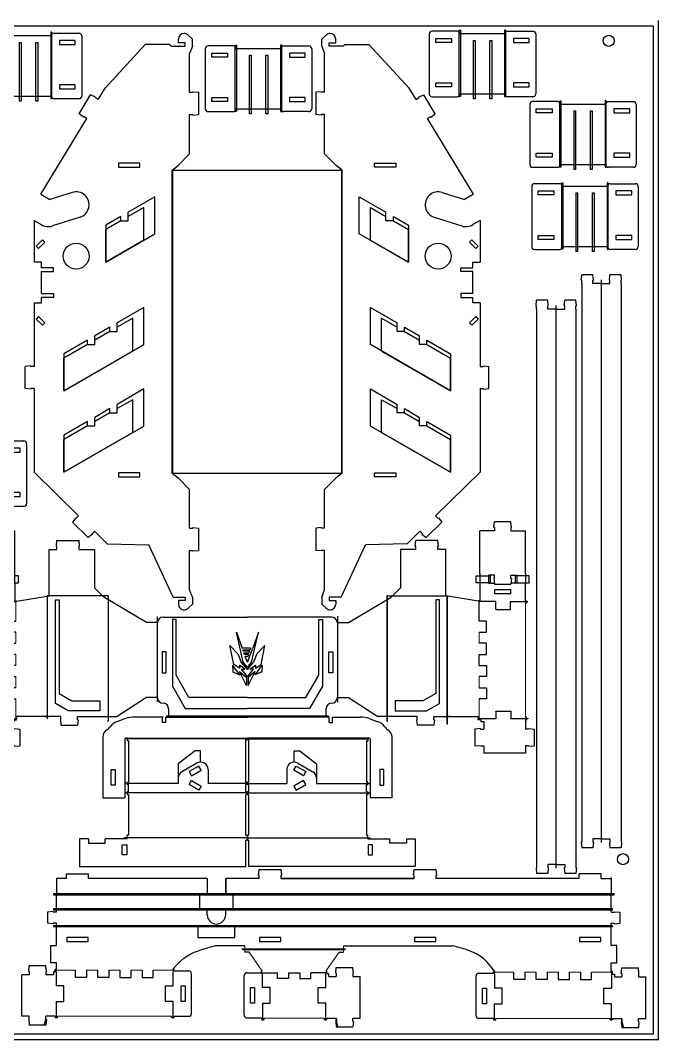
# Model space of a CAD drawing. Header units: inches. Extents: x 1422.9 to 1482.5, y 123.1 to 197.2.
# Drawn here: x 1458.36 to 1465.16, y 164.01 to 174.85 of the extents above; entities that cross this region are included whole.
import ezdxf

# ---------------------------------------------------------------- set-up
doc = ezdxf.new("R2010")
doc.units = ezdxf.units.IN
doc.header["$LTSCALE"] = 0.2
doc.header["$MEASUREMENT"] = 0
doc.layers.get('0').update_dxf_attribs({"color": 255})
for name, color, linetype in [('EXTENTS', 5, 'Continuous'), ('FLEXURES', 1, 'Continuous'), ('OUTLINES', 250, 'Continuous')]:
    doc.layers.add(name, color=color, linetype=linetype)

# ---------------------------------------------------------------- blocks, each defined once
blk = doc.blocks.new('*U167')
at = {"layer": 'OUTLINES'}
blk.add_lwpolyline([(0.16, 1.85), (-0.92, 1.85), (-0.92, -3.91), (0.16, -3.91)], close=True, dxfattribs=at)
blk = doc.blocks.new('Tabs')
at = {"layer": 'OUTLINES'}
for p, q in [((-2.4, 3), (-1.5, 3)), ((-1.5, 3), (-1.5, 3.15)), ((-1.5, 3.15), (0, 3)), ((0, 3), (0, -3)), ((-2.4, -3), (-1.5, -3)), ((-1.5, -3), (-1.5, -3.15)), ((-1.5, -3.15), (0, -3))]:
    blk.add_line(p, q, dxfattribs=at)
blk = doc.blocks.new('*U40')
at = {"layer": 'EXTENTS', "color": 3}
for p, q in [((5, 45.89), (8.69, 52.28)), ((18.69, 52.28), (6.19, 30.63)), ((8.69, 52.28), (18.69, 52.28)), ((27, 45.89), (30.69, 52.28)), ((40.69, 52.28), (28.19, 30.63)), ((30.69, 52.28), (40.69, 52.28)), ((6.16, 45.89), (5, 45.89)), ((6.16, 45.89), (6.16, 43.89)), ((28.16, 45.89), (27, 45.89)), ((28.16, 45.89), (28.16, 43.89)), ((1.5, 39.83), (3.85, 43.89)), ((6.16, 43.89), (3.85, 43.89)), ((23.5, 39.83), (25.85, 43.89)), ((28.16, 43.89), (25.85, 43.89)), ((-28.39, 36.83), (-26.05, 40.89)), ((-26.05, 40.89), (-16.05, 40.89)), ((-16.05, 40.89), (-23.7, 27.63)), ((2.66, 39.83), (1.5, 39.83)), ((2.66, 39.83), (2.66, 37.83)), ((24.66, 39.83), (23.5, 39.83)), ((24.66, 39.83), (24.66, 37.83)), ((-27.24, 36.83), (-28.39, 36.83)), ((-27.24, 36.83), (-27.24, 34.83)), ((-3.81, 30.63), (0.35, 37.83)), ((2.66, 37.83), (0.35, 37.83)), ((18.19, 30.63), (22.35, 37.83)), ((24.66, 37.83), (22.35, 37.83)), ((-33.7, 27.63), (-29.55, 34.83)), ((-27.24, 34.83), (-29.55, 34.83)), ((6.19, 30.63), (-3.81, 30.63)), ((28.19, 30.63), (18.19, 30.63)), ((-23.7, 27.63), (-33.7, 27.63)), ((-23.7, -27.63), (-33.7, -27.63)), ((-33.7, -27.63), (-29.55, -34.83)), ((-16.05, -40.89), (-23.7, -27.63)), ((6.19, -30.63), (-3.81, -30.63)), ((-3.81, -30.63), (0.35, -37.83)), ((18.69, -52.28), (6.19, -30.63)), ((28.19, -30.63), (18.19, -30.63)), ((18.19, -30.63), (22.35, -37.83)), ((40.69, -52.28), (28.19, -30.63)), ((-27.24, -34.83), (-29.55, -34.83)), ((-27.24, -36.83), (-27.24, -34.83)), ((-28.39, -36.83), (-26.05, -40.89)), ((-27.24, -36.83), (-28.39, -36.83)), ((2.66, -37.83), (0.35, -37.83)), ((2.66, -39.83), (2.66, -37.83)), ((24.66, -37.83), (22.35, -37.83)), ((24.66, -39.83), (24.66, -37.83)), ((-26.05, -40.89), (-16.05, -40.89)), ((1.5, -39.83), (3.85, -43.89)), ((2.66, -39.83), (1.5, -39.83)), ((24.66, -39.83), (23.5, -39.83)), ((23.5, -39.83), (25.85, -43.89)), ((6.16, -43.89), (3.85, -43.89)), ((6.16, -45.89), (6.16, -43.89)), ((28.16, -43.89), (25.85, -43.89)), ((28.16, -45.89), (28.16, -43.89)), ((5, -45.89), (8.69, -52.28)), ((6.16, -45.89), (5, -45.89)), ((28.16, -45.89), (27, -45.89)), ((27, -45.89), (30.69, -52.28)), ((8.69, -52.28), (18.69, -52.28)), ((30.69, -52.28), (40.69, -52.28))]:
    blk.add_line(p, q, dxfattribs=at)
at = {"layer": 'FLEXURES'}
for points in [[(-40.95, 23), (-40.95, 22.85), (40.95, 22.85), (40.95, 23)], [(-40.95, -23), (-40.95, -22.85), (40.95, -22.85), (40.95, -23)]]:
    blk.add_lwpolyline(points, close=True, dxfattribs=at)
at = {"layer": 'OUTLINES'}
for p, q in [((-34.48, 58.5), (-54.91, 46.08)), ((-34.48, 58.5), (-32.97, 56.02)), ((-27.35, 60.28), (-16.06, 60.28)), ((-27.35, 60.28), (-26.2, 58.35)), ((-5.06, 60.28), (12.09, 60.28)), ((18.09, 60.28), (22.58, 60.28)), ((22.58, 60.28), (40.69, 60.28)), ((40.69, 60.28), (52.43, 48.26)), ((-34.89, 49.99), (-32.97, 56.02)), ((-28.22, 47.87), (-25.85, 55.33)), ((6.16, 45.89), (9.85, 52.28)), ((7.93, 33.63), (18.69, 52.28)), ((18.69, 52.28), (9.85, 52.28)), ((28.16, 45.89), (31.85, 52.28)), ((29.93, 33.63), (40.69, 52.28)), ((40.69, 52.28), (31.85, 52.28)), ((6.16, 45.89), (6.16, 43.89)), ((28.16, 45.89), (28.16, 43.89)), ((-60.04, 42.97), (-63.08, 41.11)), ((2.66, 39.83), (5, 43.89)), ((6.16, 43.89), (5, 43.89)), ((24.66, 39.83), (27, 43.89)), ((28.16, 43.89), (27, 43.89)), ((56.64, 43.98), (60.01, 40.52)), ((-74.9, 30.24), (-63.08, 41.11)), ((-27.24, 36.83), (-24.89, 40.89)), ((-16.05, 40.89), (-24.89, 40.89)), ((-21.97, 30.63), (-16.05, 40.89)), ((2.66, 39.83), (2.66, 37.83)), ((24.66, 39.83), (24.66, 37.83)), ((60.01, 40.52), (60.3, 29.32)), ((-27.24, 36.83), (-27.24, 34.83)), ((-0.92, 33.63), (1.5, 37.83)), ((2.66, 37.83), (1.5, 37.83)), ((21.08, 33.63), (23.5, 37.83)), ((24.66, 37.83), (23.5, 37.83)), ((-30.82, 30.63), (-28.39, 34.83)), ((-27.24, 34.83), (-28.39, 34.83)), ((7.93, 33.63), (-0.92, 33.63)), ((29.93, 33.63), (21.08, 33.63)), ((-21.97, 30.63), (-30.82, 30.63)), ((-74.9, 23.74), (-74.9, 30.24)), ((74.4, 22.74), (60.3, 29.32)), ((-74.4, 23.24), (-74.9, 23.74)), ((-74.4, 23.24), (-74.4, 21.24)), ((-74.4, 23.24), (-74.4, 21.24)), ((-74.4, 23.24), (-74.4, 23.24)), ((-40.95, 23), (-42.15, 21.39)), ((-40.95, -23), (-40.95, 23)), ((40.95, -23), (40.95, 23)), ((40.95, 23), (42.15, 21.39)), ((74.4, 22.74), (74.4, 19.44)), ((74.4, 22.74), (74.4, 19.44)), ((-75.3, 21.24), (-76.35, 21.24)), ((-75.3, 21.24), (-76.35, 21.24)), ((-75.3, 19.44), (-75.3, 21.24)), ((-75.3, 19.44), (-75.3, 21.24)), ((-74.4, 19.44), (-75.3, 19.44)), ((-74.4, 19.44), (-75.3, 19.44)), ((-74.4, 21.24), (-74.4, 19.44)), ((-74.4, 21.24), (-74.4, 19.44)), ((-42.15, 21.39), (-45.3, 18.24)), ((42.15, 21.39), (45.3, 18.24)), ((74.4, 19.44), (75.3, 19.44)), ((74.4, 19.44), (75.3, 19.44)), ((75.3, 19.44), (75.3, 21.24)), ((75.3, 21.24), (76.35, 21.24)), ((75.3, 19.44), (75.3, 21.24)), ((75.3, 21.24), (76.35, 21.24)), ((-76.35, 17.49), (-77.41, 18.68)), ((-74.4, 17.49), (-76.35, 17.49)), ((-74.4, 17.49), (-72.45, 18.24)), ((-61.95, 18.24), (-72.45, 18.24)), ((-45.3, 18.24), (-55.95, 18.24)), ((55.8, 18.24), (45.3, 18.24)), ((72.45, 18.24), (61.8, 18.24)), ((74.4, 17.49), (72.45, 18.24)), ((74.4, 17.49), (76.35, 17.49)), ((76.35, 17.49), (77.41, 18.68)), ((-76.35, -17.49), (-77.41, -18.68)), ((-74.4, -17.49), (-76.35, -17.49)), ((-74.4, -17.49), (-72.45, -18.24)), ((-61.95, -18.24), (-72.45, -18.24)), ((-45.3, -18.24), (-55.95, -18.24)), ((-42.15, -21.39), (-45.3, -18.24)), ((42.15, -21.39), (45.3, -18.24)), ((55.8, -18.24), (45.3, -18.24)), ((72.45, -18.24), (61.8, -18.24)), ((74.4, -17.49), (72.45, -18.24)), ((74.4, -17.49), (76.35, -17.49)), ((76.35, -17.49), (77.41, -18.68)), ((-75.3, -21.24), (-76.35, -21.24)), ((-75.3, -21.24), (-76.35, -21.24)), ((-75.3, -19.44), (-75.3, -21.24)), ((-74.4, -19.44), (-75.3, -19.44)), ((-75.3, -19.44), (-75.3, -21.24)), ((-74.4, -19.44), (-75.3, -19.44)), ((-74.4, -21.24), (-74.4, -19.44)), ((-74.4, -23.24), (-74.4, -19.44)), ((-40.95, -23), (-42.15, -21.39)), ((40.95, -23), (42.15, -21.39)), ((74.4, -22.74), (74.4, -19.44)), ((74.4, -19.44), (75.3, -19.44)), ((74.4, -22.74), (74.4, -19.44)), ((74.4, -19.44), (75.3, -19.44)), ((75.3, -19.44), (75.3, -21.24)), ((75.3, -19.44), (75.3, -21.24)), ((75.3, -21.24), (76.35, -21.24)), ((75.3, -21.24), (76.35, -21.24)), ((-74.4, -23.24), (-74.9, -23.74)), ((-74.9, -23.74), (-74.9, -30.24)), ((74.4, -22.74), (60.3, -29.32)), ((-74.9, -30.24), (-63.08, -41.11)), ((60.01, -40.52), (60.3, -29.32)), ((-21.97, -30.63), (-30.82, -30.63)), ((-30.82, -30.63), (-28.39, -34.83)), ((-21.97, -30.63), (-16.05, -40.89)), ((-27.24, -34.83), (-28.39, -34.83)), ((-27.24, -36.83), (-27.24, -34.83)), ((7.93, -33.63), (-0.92, -33.63)), ((-0.92, -33.63), (1.5, -37.83)), ((7.93, -33.63), (18.69, -52.28)), ((29.93, -33.63), (21.08, -33.63)), ((21.08, -33.63), (23.5, -37.83)), ((29.93, -33.63), (40.69, -52.28)), ((-27.24, -36.83), (-24.89, -40.89)), ((2.66, -37.83), (1.5, -37.83)), ((2.66, -39.83), (2.66, -37.83)), ((24.66, -37.83), (23.5, -37.83)), ((24.66, -39.83), (24.66, -37.83)), ((-60.04, -42.97), (-63.08, -41.11)), ((-16.05, -40.89), (-24.89, -40.89)), ((2.66, -39.83), (5, -43.89)), ((24.66, -39.83), (27, -43.89)), ((56.64, -43.98), (60.01, -40.52)), ((6.16, -43.89), (5, -43.89)), ((6.16, -45.89), (6.16, -43.89)), ((28.16, -43.89), (27, -43.89)), ((28.16, -45.89), (28.16, -43.89)), ((-34.48, -58.5), (-54.91, -46.08)), ((6.16, -45.89), (9.85, -52.28)), ((28.16, -45.89), (31.85, -52.28)), ((-28.22, -47.87), (-25.85, -55.33)), ((40.69, -60.28), (52.43, -48.26)), ((-34.89, -49.99), (-32.97, -56.02)), ((18.69, -52.28), (9.85, -52.28)), ((40.69, -52.28), (31.85, -52.28)), ((-34.48, -58.5), (-32.97, -56.02)), ((-27.35, -60.28), (-26.2, -58.35)), ((-27.35, -60.28), (-16.06, -60.28)), ((-5.06, -60.28), (12.09, -60.28)), ((18.09, -60.28), (22.58, -60.28)), ((22.58, -60.28), (40.69, -60.28))]:
    blk.add_line(p, q, dxfattribs=at)
for points in [[(-19.76, 59.11), (-20.4, 59.75), (-22.1, 58.05), (-21.46, 57.41)], [(-1.35, 59.11), (-0.71, 59.75), (0.99, 58.05), (0.35, 57.41)], [(-19.76, -59.11), (-20.4, -59.75), (-22.1, -58.05), (-21.46, -57.41)], [(-1.35, -59.11), (-0.71, -59.75), (0.99, -58.05), (0.35, -57.41)]]:
    blk.add_lwpolyline(points, close=True, dxfattribs=at)
for points in [[(-14.56, 58.28), (-16.06, 58.28), (-16.06, 60.28)], [(-13.56, 58.28), (-13.56, 55.03), (-14.56, 55.03), (-14.56, 58.28)], [(-7.56, 58.28), (-13.56, 58.28)], [(-7.56, 58.28), (-7.56, 55.03), (-6.56, 55.03), (-6.56, 58.28)], [(-5.06, 60.28), (-5.06, 58.28), (-6.56, 58.28)], [(-13.56, -58.28), (-13.56, -55.03), (-14.56, -55.03), (-14.56, -58.28)], [(-7.56, -58.28), (-7.56, -55.03), (-6.56, -55.03), (-6.56, -58.28)], [(-14.56, -58.28), (-16.06, -58.28), (-16.06, -60.28)], [(-7.56, -58.28), (-13.56, -58.28)], [(-5.06, -60.28), (-5.06, -58.28), (-6.56, -58.28)]]:
    blk.add_lwpolyline(points, dxfattribs=at)
for centre in [(-17.7, 48.93), (-17.7, -48.93)]:
    blk.add_circle(centre, 3.5, dxfattribs=at)
for centre, radius, start, end in [((-29.16, 56.47), 3.5, 340.9837, 32.3831), ((-31.56, 48.93), 3.5, 162.3585, 342.3736), ((-76.35, 19.74), 1.5, 90, 180), ((-76.35, 19.74), 1.5, 180, 225), ((76.35, 19.74), 1.5, 0, 90), ((76.35, 19.74), 1.5, 315, 0), ((-76.35, -19.74), 1.5, 135, 180), ((76.35, -19.74), 1.5, 0, 45), ((-76.35, -19.74), 1.5, 180, 270), ((76.35, -19.74), 1.5, 270, 0), ((-31.56, -48.93), 3.5, 17.6264, 197.6415), ((-29.16, -56.47), 3.5, 327.6169, 19.0163)]:
    blk.add_arc(centre, radius, start, end, dxfattribs=at)
at = {"layer": 'OUTLINES', "xscale": -1}
for name, p, rotation in [('Tabs', (15.09, 62.68), 270), ('Tabs', (56.25, 47.8), 224.4397946418061), ('Tabs', (-58.72, 46.58), 301.2154187285068), ('*U167', (-41.92, 33.56), 180), ('*U167', (41.78, 33.56), 180), ('Tabs', (-58.95, 15.84), 90), ('Tabs', (58.8, 15.84), 90)]:
    blk.add_blockref(name, p, dxfattribs=dict(at, rotation=rotation))
at = {"layer": 'OUTLINES'}
for p, rotation in [((-58.95, -15.84), 89.99999999999999), ((58.8, -15.84), 89.99999999999999), ((-58.72, -46.58), 238.7845812714932), ((56.25, -47.8), 315.5602053581939), ((15.09, -62.68), 270)]:
    blk.add_blockref('Tabs', p, dxfattribs=dict(at, rotation=rotation))
for p in [(-41.92, -33.56), (41.78, -33.56)]:
    blk.add_blockref('*U167', p, dxfattribs=at)
blk = doc.blocks.new('*U195')
at = {"layer": 'OUTLINES'}
blk.add_lwpolyline([(-0.95, 1.08), (0.13, 1.08), (0.13, -3.18), (-0.95, -3.18)], close=True, dxfattribs=at)
blk = doc.blocks.new('Modular leg')
at = {"layer": 'EXTENTS', "color": 3}
for p, q in [((12.57, 16.12), (12.57, 0.29)), ((12.57, 16.12), (13.07, 16.12)), ((13.07, 16.12), (13.07, 0.29)), ((17.07, 16.12), (17.57, 16.12)), ((17.07, 0.29), (17.07, 16.12)), ((17.57, 16.12), (17.57, 0.29)), ((13.07, 0.29), (12.57, 0.29)), ((17.57, 0.29), (17.07, 0.29))]:
    blk.add_line(p, q, dxfattribs=at)
at = {"layer": 'FLEXURES'}
for points in [[(9.1, 18.86), (9.1, 0.94), (8.8, 0.94), (8.8, 18.86)], [(21.05, 18.86), (21.05, 0.94), (21.35, 0.94), (21.35, 18.86)]]:
    blk.add_lwpolyline(points, close=True, dxfattribs=at)
at = {"layer": 'OUTLINES'}
for p, q in [((0.69, 17.86), (0.69, 1.63)), ((8.2, 18.61), (1.44, 18.61)), ((21.2, 17.86), (8.95, 17.86)), ((21.95, 18.61), (28.71, 18.61)), ((29.46, 17.86), (29.46, 1.63)), ((1.44, 0.88), (8.2, 0.88)), ((8.95, 1.63), (21.2, 1.63)), ((28.71, 0.88), (21.95, 0.88))]:
    blk.add_line(p, q, dxfattribs=at)
for centre, start, end in [((1.44, 17.86), 90, 180), ((8.2, 17.86), 0, 90), ((21.95, 17.86), 90, 180), ((28.71, 17.86), 0, 90), ((1.44, 1.63), 180, 270), ((8.2, 1.63), 270, 0), ((21.95, 1.63), 180, 270), ((28.71, 1.63), 270, 0)]:
    blk.add_arc(centre, 0.75, start, end, dxfattribs=at)
at = {"layer": 'OUTLINES', "rotation": 270}
for p in [(5.62, 15.71), (5.62, 3.71)]:
    blk.add_blockref('*U195', p, dxfattribs=at)
at = {"layer": 'OUTLINES', "xscale": -1, "rotation": 90}
for p in [(24.53, 15.71), (24.53, 3.71)]:
    blk.add_blockref('*U195', p, dxfattribs=at)
blk = doc.blocks.new('Endcap Thin Flexures')
at = {"layer": 'EXTENTS', "color": 3}
for p, q in [((5.568, 6.009), (5.568, 7.111)), ((5.568, 7.111), (5.607, 7.111)), ((5.607, 7.111), (5.607, 6.117)), ((9.655, 7.111), (9.616, 7.111)), ((9.616, 7.111), (9.616, 6.117)), ((9.655, 6.009), (9.655, 7.111)), ((6.852, 6.901), (6.813, 6.901)), ((6.813, 6.901), (6.813, 6.192)), ((6.852, 6.31), (6.852, 6.901)), ((8.371, 6.31), (8.371, 6.901)), ((8.371, 6.901), (8.41, 6.901)), ((8.41, 6.901), (8.41, 6.192)), ((7.567, 6.448), (7.494, 6.766)), ((7.494, 6.766), (7.555, 6.598)), ((7.656, 6.448), (7.729, 6.766)), ((7.729, 6.766), (7.668, 6.598)), ((7.466, 6.423), (7.425, 6.627)), ((7.425, 6.627), (7.51, 6.538)), ((7.798, 6.627), (7.713, 6.538)), ((7.757, 6.423), (7.798, 6.627)), ((7.51, 6.538), (7.546, 6.448)), ((7.646, 6.598), (7.555, 6.598)), ((7.567, 6.566), (7.563, 6.577)), ((7.638, 6.577), (7.563, 6.577)), ((7.634, 6.566), (7.567, 6.566)), ((7.581, 6.53), (7.575, 6.545)), ((7.627, 6.545), (7.575, 6.545)), ((7.623, 6.53), (7.581, 6.53)), ((7.612, 6.447), (7.589, 6.509)), ((7.616, 6.509), (7.589, 6.509)), ((7.612, 6.447), (7.668, 6.598)), ((7.623, 6.53), (7.616, 6.509)), ((7.616, 6.509), (7.616, 6.509)), ((7.623, 6.53), (7.623, 6.53)), ((7.627, 6.545), (7.628, 6.545)), ((7.635, 6.566), (7.628, 6.545)), ((7.634, 6.566), (7.635, 6.566)), ((7.638, 6.577), (7.639, 6.577)), ((7.646, 6.598), (7.639, 6.577)), ((7.713, 6.538), (7.677, 6.448)), ((7.53, 6.315), (7.454, 6.415)), ((7.454, 6.415), (7.458, 6.345)), ((7.526, 6.384), (7.466, 6.423)), ((7.584, 6.375), (7.526, 6.415)), ((7.526, 6.415), (7.526, 6.384)), ((7.612, 6.37), (7.546, 6.448)), ((7.612, 6.393), (7.567, 6.448)), ((7.612, 6.37), (7.677, 6.448)), ((7.612, 6.393), (7.656, 6.448)), ((7.639, 6.375), (7.697, 6.415)), ((7.693, 6.315), (7.769, 6.415)), ((7.697, 6.384), (7.757, 6.423)), ((7.697, 6.415), (7.697, 6.384)), ((7.769, 6.415), (7.765, 6.345)), ((6.989, 6.074), (6.852, 6.31)), ((7.458, 6.345), (7.53, 6.315)), ((7.603, 6.201), (7.529, 6.348)), ((7.529, 6.348), (7.603, 6.284)), ((7.612, 6.291), (7.547, 6.375)), ((7.547, 6.375), (7.584, 6.375)), ((7.612, 6.291), (7.676, 6.375)), ((7.62, 6.201), (7.694, 6.348)), ((7.694, 6.348), (7.62, 6.284)), ((7.676, 6.375), (7.639, 6.375)), ((7.765, 6.345), (7.693, 6.315)), ((8.235, 6.074), (8.371, 6.31)), ((6.813, 6.192), (6.949, 5.956)), ((7.603, 6.284), (7.603, 6.201)), ((7.62, 6.284), (7.62, 6.201)), ((8.41, 6.192), (8.274, 5.956)), ((5.607, 6.117), (5.744, 6.038)), ((7.612, 6.074), (6.989, 6.074)), ((7.612, 6.074), (8.235, 6.074)), ((9.616, 6.117), (9.48, 6.038)), ((5.704, 5.93), (5.568, 6.009)), ((5.744, 6.038), (6.04, 6.038)), ((6.04, 6.038), (6.04, 5.93)), ((9.48, 6.038), (9.183, 6.038)), ((9.183, 6.038), (9.183, 5.93)), ((9.519, 5.93), (9.655, 6.009)), ((6.04, 5.93), (5.704, 5.93)), ((6.949, 5.956), (7.612, 5.956)), ((8.274, 5.956), (7.612, 5.956)), ((9.183, 5.93), (9.519, 5.93))]:
    blk.add_line(p, q, dxfattribs=at)
at = {"layer": 'FLEXURES'}
for p, q in [((4.614, 7.367), (4.762, 7.367)), ((4.614, 7.293), (4.614, 7.367)), ((4.762, 7.293), (4.614, 7.293)), ((4.762, 7.367), (4.762, 7.293)), ((5.175, 7.367), (5.028, 7.367)), ((5.028, 7.367), (5.028, 7.293)), ((5.028, 7.293), (5.175, 7.293)), ((5.175, 7.293), (5.175, 7.367)), ((10.048, 7.367), (10.196, 7.367)), ((10.048, 7.293), (10.048, 7.367)), ((10.196, 7.293), (10.048, 7.293)), ((10.196, 7.367), (10.196, 7.293)), ((10.609, 7.367), (10.461, 7.367)), ((10.461, 7.367), (10.461, 7.293)), ((10.461, 7.293), (10.609, 7.293)), ((10.609, 7.293), (10.609, 7.367)), ((4.629, 7.086), (4.629, 7.092)), ((4.629, 7.092), (4.808, 7.092)), ((4.966, 7.092), (5.146, 7.092)), ((5.146, 7.092), (5.146, 7.086)), ((6.128, 7.153), (5.48, 7.153)), ((5.48, 7.153), (5.48, 7.141)), ((5.485, 7.153), (5.48, 7.153)), ((5.485, 5.849), (5.485, 7.153)), ((6.121, 7.153), (6.128, 7.153)), ((6.128, 7.153), (6.128, 5.82)), ((9.102, 7.153), (9.095, 7.153)), ((9.095, 7.153), (9.095, 5.82)), ((9.095, 7.153), (9.743, 7.153)), ((9.102, 5.82), (9.102, 7.153)), ((9.738, 5.79), (9.738, 7.153)), ((9.743, 7.153), (9.743, 7.141)), ((10.078, 7.092), (10.078, 7.086)), ((10.254, 7.092), (10.078, 7.092)), ((10.078, 6.886), (10.078, 7.086)), ((10.412, 7.092), (10.592, 7.092)), ((10.592, 7.086), (10.592, 7.092)), ((6.647, 6.931), (6.651, 6.931)), ((6.651, 6.931), (6.651, 6.026)), ((8.577, 6.931), (8.572, 6.931)), ((8.572, 6.931), (8.572, 6.026)), ((10.078, 6.413), (10.078, 6.531)), ((6.651, 6.026), (6.647, 6.026)), ((8.572, 6.026), (8.577, 6.026)), ((6.751, 5.877), (6.751, 5.865)), ((6.751, 5.877), (8.472, 5.877)), ((6.751, 5.865), (7.612, 5.865)), ((8.472, 5.865), (7.612, 5.865)), ((8.472, 5.877), (8.472, 5.865)), ((4.632, 5.852), (4.632, 5.846)), ((4.811, 5.846), (4.632, 5.846)), ((4.969, 5.846), (5.146, 5.846)), ((5.146, 5.846), (5.146, 5.852)), ((5.48, 5.849), (5.485, 5.849)), ((6.128, 5.82), (6.121, 5.82)), ((9.095, 5.82), (9.102, 5.82)), ((9.743, 5.79), (9.738, 5.79)), ((10.078, 5.846), (10.078, 5.852)), ((10.257, 5.846), (10.078, 5.846)), ((10.595, 5.846), (10.415, 5.846)), ((10.595, 5.852), (10.595, 5.846)), ((6.331, 5.632), (6.331, 5.641)), ((6.331, 5.641), (7.612, 5.641)), ((8.893, 5.641), (7.612, 5.641)), ((8.893, 5.632), (8.893, 5.641)), ((7.612, 5.632), (6.331, 5.632)), ((7.612, 5.632), (8.893, 5.632)), ((6.312, 5.158), (6.312, 5.164)), ((6.875, 5.158), (6.312, 5.158)), ((7.609, 5.158), (7.193, 5.158)), ((7.609, 5.164), (7.609, 5.158)), ((7.614, 5.164), (7.614, 5.158)), ((7.614, 5.158), (8.031, 5.158)), ((8.348, 5.158), (8.911, 5.158)), ((8.911, 5.158), (8.911, 5.164)), ((7.609, 5.058), (6.312, 5.058)), ((6.312, 5.058), (6.312, 5.052)), ((7.609, 5.052), (7.609, 5.058)), ((7.614, 5.058), (8.911, 5.058)), ((7.614, 5.052), (7.614, 5.058)), ((8.911, 5.058), (8.911, 5.052)), ((6.305, 4.579), (6.305, 4.585)), ((7.609, 4.579), (6.305, 4.579)), ((7.609, 4.585), (7.609, 4.579)), ((7.614, 4.585), (7.614, 4.579)), ((7.614, 4.579), (8.918, 4.579)), ((8.918, 4.579), (8.918, 4.585))]:
    blk.add_line(p, q, dxfattribs=at)
at = {"layer": 'FLEXURES', "lineweight": 0}
for p, q in [((5.146, 6.886), (5.146, 7.086)), ((5.5, 7.153), (5.48, 7.153)), ((5.48, 7.153), (5.48, 5.849)), ((9.723, 7.153), (9.743, 7.153)), ((9.743, 7.153), (9.743, 5.79)), ((5.146, 6.649), (5.146, 6.768)), ((10.078, 6.649), (10.078, 6.768)), ((5.146, 6.413), (5.146, 6.531)), ((5.146, 6.177), (5.146, 6.295)), ((10.078, 6.177), (10.078, 6.295)), ((5.146, 5.852), (5.146, 6.059)), ((10.078, 5.852), (10.078, 6.059))]:
    blk.add_line(p, q, dxfattribs=at)
at = {"layer": 'OUTLINES'}
for p, q in [((4.8, 7.881), (4.806, 7.94)), ((4.806, 7.94), (4.983, 7.94)), ((4.989, 7.881), (4.983, 7.94)), ((10.234, 7.881), (10.24, 7.94)), ((10.417, 7.94), (10.24, 7.94)), ((10.423, 7.881), (10.417, 7.94)), ((4.806, 7.845), (4.654, 7.845)), ((4.654, 7.391), (4.654, 7.845)), ((4.806, 7.881), (4.8, 7.881)), ((4.806, 7.881), (4.806, 7.845)), ((4.983, 7.881), (4.983, 7.845)), ((4.983, 7.881), (4.989, 7.881)), ((4.983, 7.845), (5.136, 7.845)), ((5.136, 7.391), (5.136, 7.845)), ((10.087, 7.391), (10.087, 7.845)), ((10.24, 7.845), (10.087, 7.845)), ((10.24, 7.881), (10.234, 7.881)), ((10.24, 7.881), (10.24, 7.845)), ((10.417, 7.881), (10.417, 7.845)), ((10.417, 7.881), (10.423, 7.881)), ((10.417, 7.845), (10.57, 7.845)), ((10.57, 7.391), (10.57, 7.845)), ((5.578, 7.683), (5.584, 7.742)), ((5.584, 7.742), (5.82, 7.742)), ((5.826, 7.683), (5.82, 7.742)), ((9.397, 7.683), (9.403, 7.742)), ((9.639, 7.742), (9.403, 7.742)), ((9.645, 7.683), (9.639, 7.742)), ((5.5, 7.153), (5.5, 7.647)), ((5.5, 7.647), (5.584, 7.647)), ((5.584, 7.683), (5.578, 7.683)), ((5.584, 7.647), (5.584, 7.683)), ((5.82, 7.647), (5.82, 7.683)), ((5.82, 7.683), (5.826, 7.683)), ((5.82, 7.647), (5.983, 7.647)), ((5.983, 7.647), (5.983, 7.239)), ((9.403, 7.647), (9.24, 7.647)), ((9.24, 7.647), (9.24, 7.239)), ((9.403, 7.683), (9.397, 7.683)), ((9.403, 7.647), (9.403, 7.683)), ((9.639, 7.647), (9.639, 7.683)), ((9.639, 7.683), (9.645, 7.683)), ((9.723, 7.647), (9.639, 7.647)), ((9.723, 7.153), (9.723, 7.647)), ((4.654, 7.391), (4.654, 7.287)), ((4.806, 7.373), (4.742, 7.373)), ((4.742, 7.287), (4.742, 7.373)), ((4.806, 7.337), (4.806, 7.373)), ((4.983, 7.373), (5.047, 7.373)), ((4.983, 7.337), (4.983, 7.373)), ((5.047, 7.373), (5.047, 7.287)), ((5.136, 7.281), (5.136, 7.393)), ((10.087, 7.391), (10.087, 7.287)), ((10.24, 7.373), (10.176, 7.373)), ((10.176, 7.373), (10.176, 7.287)), ((10.24, 7.337), (10.24, 7.373)), ((10.417, 7.373), (10.481, 7.373)), ((10.417, 7.337), (10.417, 7.373)), ((10.481, 7.287), (10.481, 7.373)), ((10.57, 7.391), (10.57, 7.287)), ((4.654, 7.102), (4.654, 7.287)), ((4.742, 7.287), (4.805, 7.287)), ((4.806, 7.337), (4.8, 7.337)), ((4.8, 7.337), (4.806, 7.278)), ((4.983, 7.278), (4.806, 7.278)), ((4.983, 7.337), (4.989, 7.337)), ((4.989, 7.337), (4.983, 7.278)), ((5.047, 7.287), (4.984, 7.287)), ((5.136, 7.287), (5.136, 7.101)), ((5.5, 7.153), (5.5, 7.339)), ((9.723, 7.153), (9.723, 7.339)), ((10.087, 7.287), (10.087, 7.101)), ((10.176, 7.287), (10.239, 7.287)), ((10.24, 7.337), (10.234, 7.337)), ((10.234, 7.337), (10.24, 7.278)), ((10.24, 7.278), (10.417, 7.278)), ((10.417, 7.337), (10.423, 7.337)), ((10.423, 7.337), (10.417, 7.278)), ((10.481, 7.287), (10.418, 7.287)), ((10.57, 7.102), (10.57, 7.287)), ((5.983, 7.239), (6.082, 7.141)), ((9.24, 7.239), (9.142, 7.141)), ((4.654, 7.102), (4.64, 7.102)), ((4.64, 7.102), (4.64, 7.076)), ((4.64, 7.076), (4.654, 7.076)), ((4.808, 7.014), (4.808, 7.092)), ((4.966, 7.014), (4.966, 7.092)), ((5.136, 7.101), (5.154, 7.101)), ((5.154, 7.097), (5.5, 7.153)), ((5.154, 7.101), (5.154, 7.097)), ((6.537, 6.869), (6.082, 7.141)), ((8.686, 6.869), (9.142, 7.141)), ((10.069, 7.097), (9.723, 7.153)), ((10.087, 7.101), (10.069, 7.101)), ((10.069, 7.101), (10.069, 7.097)), ((10.254, 7.014), (10.254, 7.092)), ((10.412, 7.014), (10.412, 7.092)), ((10.57, 7.102), (10.583, 7.102)), ((10.583, 7.076), (10.57, 7.076)), ((10.583, 7.102), (10.583, 7.076)), ((4.808, 7.014), (4.808, 7.01)), ((4.808, 7.01), (4.966, 7.01)), ((4.966, 7.01), (4.966, 7.014)), ((10.254, 7.014), (10.254, 7.01)), ((10.254, 7.01), (10.412, 7.01)), ((10.412, 7.01), (10.412, 7.014)), ((5.067, 6.768), (5.067, 6.886)), ((5.067, 6.886), (5.146, 6.886)), ((6.655, 6.869), (6.537, 6.869)), ((6.714, 6.928), (7.612, 6.928)), ((8.509, 6.928), (7.612, 6.928)), ((8.568, 6.869), (8.686, 6.869)), ((10.156, 6.886), (10.078, 6.886)), ((10.156, 6.768), (10.156, 6.886)), ((5.146, 6.768), (5.067, 6.768)), ((10.078, 6.768), (10.156, 6.768)), ((5.067, 6.531), (5.067, 6.649)), ((5.067, 6.649), (5.146, 6.649)), ((10.156, 6.649), (10.078, 6.649)), ((10.156, 6.531), (10.156, 6.649)), ((5.146, 6.531), (5.067, 6.531)), ((10.078, 6.531), (10.156, 6.531)), ((5.146, 6.413), (5.067, 6.413)), ((5.067, 6.413), (5.067, 6.295)), ((10.078, 6.413), (10.156, 6.413)), ((10.156, 6.413), (10.156, 6.295)), ((5.067, 6.295), (5.146, 6.295)), ((10.156, 6.295), (10.078, 6.295)), ((5.146, 6.177), (5.067, 6.177)), ((5.067, 6.177), (5.067, 6.059)), ((6.537, 6.072), (6.224, 5.871)), ((6.655, 6.072), (6.537, 6.072)), ((8.568, 6.072), (8.686, 6.072)), ((8.686, 6.072), (8.999, 5.871)), ((10.078, 6.177), (10.156, 6.177)), ((10.156, 6.177), (10.156, 6.059)), ((5.067, 6.059), (5.146, 6.059)), ((10.156, 6.059), (10.078, 6.059)), ((4.64, 5.836), (4.64, 5.862)), ((4.64, 5.862), (4.654, 5.862)), ((4.811, 5.925), (4.811, 5.929)), ((4.969, 5.929), (4.811, 5.929)), ((4.811, 5.925), (4.811, 5.846)), ((4.969, 5.925), (4.969, 5.929)), ((4.969, 5.925), (4.969, 5.846)), ((5.459, 5.871), (5.154, 5.871)), ((5.154, 5.871), (5.154, 5.849)), ((5.459, 5.871), (5.497, 5.871)), ((5.497, 5.871), (5.459, 5.871)), ((5.627, 5.871), (5.497, 5.871)), ((5.627, 5.836), (5.627, 5.871)), ((5.804, 5.871), (6.224, 5.871)), ((5.804, 5.836), (5.804, 5.871)), ((6.715, 5.865), (6.413, 5.865)), ((6.708, 5.806), (6.708, 5.865)), ((6.743, 5.806), (6.743, 5.865)), ((6.75, 5.865), (6.774, 5.865)), ((6.774, 5.865), (6.774, 5.954)), ((8.45, 5.865), (8.45, 5.954)), ((8.48, 5.865), (8.45, 5.865)), ((8.48, 5.806), (8.48, 5.865)), ((8.516, 5.806), (8.516, 5.865)), ((8.516, 5.865), (8.81, 5.865)), ((9.419, 5.871), (8.999, 5.871)), ((9.419, 5.836), (9.419, 5.871)), ((9.596, 5.871), (9.726, 5.871)), ((9.596, 5.836), (9.596, 5.871)), ((9.765, 5.871), (9.726, 5.871)), ((9.726, 5.871), (9.765, 5.871)), ((9.765, 5.871), (10.069, 5.871)), ((10.069, 5.871), (10.069, 5.849)), ((10.257, 5.925), (10.257, 5.929)), ((10.257, 5.929), (10.415, 5.929)), ((10.257, 5.925), (10.257, 5.846)), ((10.415, 5.929), (10.415, 5.925)), ((10.415, 5.925), (10.415, 5.846)), ((10.583, 5.862), (10.57, 5.862)), ((10.583, 5.836), (10.583, 5.862)), ((4.654, 5.836), (4.64, 5.836)), ((4.654, 5.836), (4.654, 5.737)), ((5.126, 5.816), (5.096, 5.816)), ((5.096, 5.816), (5.096, 5.737)), ((5.126, 5.836), (5.154, 5.836)), ((5.126, 5.836), (5.126, 5.816)), ((5.154, 5.836), (5.154, 5.849)), ((5.627, 5.836), (5.621, 5.836)), ((5.621, 5.836), (5.627, 5.777)), ((5.627, 5.777), (5.804, 5.777)), ((5.804, 5.836), (5.81, 5.836)), ((5.81, 5.836), (5.804, 5.777)), ((6.314, 5.848), (6.222, 5.815)), ((6.743, 5.806), (6.708, 5.806)), ((8.48, 5.806), (8.516, 5.806)), ((8.909, 5.848), (9.001, 5.815)), ((9.419, 5.836), (9.413, 5.836)), ((9.413, 5.836), (9.419, 5.777)), ((9.596, 5.777), (9.419, 5.777)), ((9.596, 5.836), (9.602, 5.836)), ((9.602, 5.836), (9.596, 5.777)), ((10.069, 5.837), (10.069, 5.849)), ((10.097, 5.837), (10.069, 5.837)), ((10.097, 5.837), (10.097, 5.816)), ((10.097, 5.816), (10.127, 5.816)), ((10.127, 5.816), (10.127, 5.737)), ((10.57, 5.836), (10.583, 5.836)), ((10.57, 5.836), (10.57, 5.737)), ((4.618, 5.743), (4.559, 5.737)), ((4.559, 5.737), (4.559, 5.56)), ((4.618, 5.737), (4.618, 5.743)), ((4.618, 5.737), (4.654, 5.737)), ((5.132, 5.737), (5.096, 5.737)), ((5.132, 5.737), (5.132, 5.743)), ((5.132, 5.743), (5.191, 5.737)), ((5.191, 5.737), (5.191, 5.56)), ((6.073, 5.653), (6.073, 5.438)), ((6.331, 5.641), (6.331, 5.611)), ((8.893, 5.641), (8.893, 5.611)), ((9.15, 5.653), (9.15, 5.438)), ((10.091, 5.743), (10.032, 5.737)), ((10.032, 5.737), (10.032, 5.56)), ((10.091, 5.737), (10.091, 5.743)), ((10.091, 5.737), (10.127, 5.737)), ((10.605, 5.737), (10.57, 5.737)), ((10.605, 5.737), (10.605, 5.743)), ((10.605, 5.743), (10.664, 5.737)), ((10.664, 5.737), (10.664, 5.56)), ((4.618, 5.554), (4.559, 5.56)), ((4.618, 5.56), (4.618, 5.554)), ((4.618, 5.56), (4.654, 5.56)), ((4.654, 5.56), (4.654, 5.481)), ((5.096, 5.56), (5.096, 5.481)), ((5.132, 5.56), (5.096, 5.56)), ((5.132, 5.56), (5.132, 5.554)), ((5.132, 5.554), (5.191, 5.56)), ((6.306, 5.633), (6.306, 5.007)), ((6.345, 5.611), (6.331, 5.611)), ((6.345, 5.611), (6.345, 5.174)), ((7.595, 5.174), (7.595, 5.626)), ((7.595, 5.626), (7.628, 5.626)), ((7.628, 5.626), (7.595, 5.626)), ((7.628, 5.174), (7.628, 5.626)), ((8.878, 5.611), (8.893, 5.611)), ((8.878, 5.611), (8.878, 5.174)), ((8.917, 5.633), (8.917, 5.007)), ((10.091, 5.554), (10.032, 5.56)), ((10.091, 5.56), (10.127, 5.56)), ((10.091, 5.56), (10.091, 5.554)), ((10.127, 5.56), (10.127, 5.481)), ((10.57, 5.56), (10.57, 5.481)), ((10.605, 5.56), (10.57, 5.56)), ((10.605, 5.56), (10.605, 5.554)), ((10.605, 5.554), (10.664, 5.56)), ((4.654, 5.481), (5.096, 5.481)), ((6.073, 5.438), (6.073, 5.007)), ((7.055, 5.504), (6.875, 5.368)), ((7.114, 5.504), (7.055, 5.504)), ((7.114, 5.485), (7.114, 5.504)), ((7.114, 5.385), (7.114, 5.485)), ((8.11, 5.485), (8.11, 5.504)), ((8.11, 5.504), (8.169, 5.504)), ((8.11, 5.385), (8.11, 5.485)), ((8.169, 5.504), (8.348, 5.368)), ((9.15, 5.438), (9.15, 5.007)), ((10.57, 5.481), (10.127, 5.481)), ((6.875, 5.368), (6.875, 5.158)), ((7.075, 5.376), (6.915, 5.283)), ((8.149, 5.376), (8.308, 5.283)), ((8.348, 5.368), (8.348, 5.158)), ((7.193, 5.307), (7.193, 5.158)), ((8.031, 5.307), (8.031, 5.158)), ((6.331, 5.148), (6.331, 5.174)), ((6.331, 5.174), (6.345, 5.174)), ((6.345, 5.148), (6.331, 5.148)), ((6.345, 5.068), (6.345, 5.148)), ((7.609, 5.174), (7.595, 5.174)), ((7.595, 5.068), (7.595, 5.148)), ((7.595, 5.148), (7.609, 5.148)), ((7.609, 5.148), (7.609, 5.174)), ((7.614, 5.148), (7.614, 5.174)), ((7.614, 5.174), (7.628, 5.174)), ((7.628, 5.148), (7.614, 5.148)), ((7.628, 5.068), (7.628, 5.148)), ((8.892, 5.174), (8.878, 5.174)), ((8.878, 5.068), (8.878, 5.148)), ((8.878, 5.148), (8.892, 5.148)), ((8.892, 5.148), (8.892, 5.174)), ((6.073, 5.007), (6.306, 5.007)), ((6.345, 5.068), (6.331, 5.068)), ((6.331, 5.068), (6.331, 5.041)), ((6.331, 5.041), (6.345, 5.041)), ((6.345, 5.041), (6.345, 4.609)), ((7.595, 5.068), (7.609, 5.068)), ((7.595, 4.61), (7.595, 5.041)), ((7.609, 5.041), (7.595, 5.041)), ((7.609, 5.068), (7.609, 5.041)), ((7.628, 5.068), (7.614, 5.068)), ((7.614, 5.068), (7.614, 5.041)), ((7.614, 5.041), (7.628, 5.041)), ((7.628, 4.61), (7.628, 5.041)), ((8.878, 5.068), (8.892, 5.068)), ((8.892, 5.041), (8.878, 5.041)), ((8.878, 5.041), (8.878, 4.609)), ((8.892, 5.068), (8.892, 5.041)), ((9.15, 5.007), (8.917, 5.007)), ((5.919, 4.57), (5.826, 4.57)), ((5.826, 4.57), (5.826, 4.511)), ((5.919, 4.57), (5.919, 4.523)), ((6.331, 4.57), (6.096, 4.57)), ((6.096, 4.523), (6.096, 4.57)), ((6.331, 4.57), (6.331, 4.609)), ((6.345, 4.609), (6.331, 4.609)), ((7.595, 4.609), (7.609, 4.609)), ((7.595, 4.275), (7.595, 4.556)), ((7.609, 4.556), (7.595, 4.556)), ((7.609, 4.609), (7.609, 4.556)), ((7.628, 4.609), (7.614, 4.609)), ((7.614, 4.609), (7.614, 4.556)), ((7.614, 4.556), (7.628, 4.556)), ((7.628, 4.275), (7.628, 4.556)), ((8.878, 4.609), (8.893, 4.609)), ((8.893, 4.57), (8.893, 4.609)), ((8.893, 4.57), (9.127, 4.57)), ((9.127, 4.523), (9.127, 4.57)), ((9.305, 4.57), (9.398, 4.57)), ((9.305, 4.57), (9.305, 4.523)), ((9.398, 4.57), (9.398, 4.511)), ((5.826, 4.511), (5.826, 4.275)), ((5.919, 4.523), (6.096, 4.523)), ((9.305, 4.523), (9.127, 4.523)), ((9.398, 4.511), (9.398, 4.275)), ((5.826, 4.275), (7.595, 4.275)), ((9.398, 4.275), (7.628, 4.275))]:
    blk.add_line(p, q, dxfattribs=at)
at = {"layer": 'OUTLINES', "lineweight": 0}
for p, q in [((4.654, 5.862), (4.654, 7.076)), ((10.57, 5.862), (10.57, 7.076))]:
    blk.add_line(p, q, dxfattribs=at)
at = {"layer": 'OUTLINES'}
for points in [[(4.811, 7.22), (4.811, 7.177), (4.979, 7.177), (4.979, 7.22)], [(10.412, 7.22), (10.412, 7.177), (10.245, 7.177), (10.245, 7.22)], [(6.747, 6.56), (6.704, 6.56), (6.704, 6.334), (6.747, 6.334)], [(8.477, 6.56), (8.519, 6.56), (8.519, 6.334), (8.477, 6.334)], [(7.119, 5.3), (7.094, 5.344), (6.99, 5.284), (7.016, 5.24)], [(8.104, 5.3), (8.129, 5.344), (8.233, 5.284), (8.207, 5.24)], [(6.16, 5.307), (6.203, 5.307), (6.203, 5.139), (6.16, 5.139)], [(9.063, 5.307), (9.02, 5.307), (9.02, 5.139), (9.063, 5.139)], [(7.119, 5.131), (7.094, 5.086), (6.99, 5.146), (7.016, 5.19)], [(8.104, 5.131), (8.129, 5.086), (8.233, 5.146), (8.207, 5.19)], [(6.28, 4.507), (6.327, 4.507), (6.327, 4.398), (6.28, 4.398)], [(8.943, 4.507), (8.896, 4.507), (8.896, 4.398), (8.943, 4.398)]]:
    blk.add_lwpolyline(points, close=True, dxfattribs=at)
for centre, radius, start, end in [((6.714, 6.869), 0.0591, 90, 180), ((8.509, 6.869), 0.0591, 0, 90), ((6.714, 6.072), 0.0591, 180, 270), ((8.509, 6.072), 0.0591, 270, 0), ((6.714, 5.954), 0.0591, 0, 90), ((8.509, 5.954), 0.0591, 90, 180), ((6.413, 5.57), 0.295, 90, 109.6006), ((8.81, 5.57), 0.295, 70.3994, 90), ((6.073, 5.806), 0.0886, 300, 330), ((6.271, 5.672), 0.151, 109.1531, 143.7239), ((8.952, 5.672), 0.151, 36.2761, 70.8469), ((9.15, 5.806), 0.0886, 210, 240), ((6.161, 5.653), 0.0886, 120, 180), ((6.331, 5.597), 0.0443, 90, 123.749), ((8.893, 5.597), 0.0443, 56.251, 90), ((9.062, 5.653), 0.0886, 0, 60), ((7.114, 5.307), 0.0787, 0, 120), ((8.109, 5.307), 0.0787, 60, 180), ((6.954, 5.215), 0.0787, 120, 180), ((8.269, 5.215), 0.0787, 0, 60)]:
    blk.add_arc(centre, radius, start, end, dxfattribs=at)
blk = doc.blocks.new('Transmission thin flexures')
blk.add_line((15.32, -12.489), (15.334, -12.489))
at = {"layer": 'FLEXURES'}
for p, q in [((19.566, -12.025), (13.601, -12.025)), ((13.601, -12.025), (13.601, -12.036)), ((19.566, -12.036), (19.566, -12.025)), ((13.601, -12.036), (19.566, -12.036)), ((13.601, -12.183), (13.601, -12.196)), ((19.551, -12.183), (13.601, -12.183)), ((13.601, -12.196), (19.551, -12.196)), ((19.551, -12.196), (19.551, -12.183)), ((13.601, -12.361), (13.601, -12.372)), ((13.601, -12.361), (19.549, -12.361)), ((13.601, -12.372), (19.549, -12.372)), ((19.549, -12.372), (19.549, -12.361)), ((15.613, -12.617), (15.613, -12.607)), ((16.705, -12.612), (15.613, -12.612)), ((15.613, -12.617), (16.705, -12.617)), ((16.705, -12.617), (16.705, -12.607)), ((16.705, -12.617), (16.705, -12.612)), ((13.627, -12.835), (13.634, -12.835)), ((13.627, -12.854), (13.627, -13.002)), ((14.874, -12.835), (14.868, -12.835)), ((14.874, -13.002), (14.874, -12.854)), ((15.824, -12.865), (15.866, -12.865)), ((15.824, -13.02), (15.824, -12.865)), ((15.866, -12.865), (15.984, -12.865)), ((16.102, -12.865), (16.22, -12.865)), ((16.498, -12.865), (16.338, -12.865)), ((16.498, -13.02), (16.498, -12.865)), ((18.293, -12.859), (18.299, -12.859)), ((18.293, -12.878), (18.293, -13.026)), ((19.539, -12.859), (19.533, -12.859)), ((19.539, -12.878), (19.539, -13.026)), ((13.627, -13.17), (13.627, -13.342)), ((14.874, -13.346), (14.874, -13.17)), ((15.824, -13.188), (15.824, -13.367)), ((16.498, -13.364), (16.498, -13.188)), ((18.293, -13.368), (18.293, -13.193)), ((19.539, -13.367), (19.539, -13.193)), ((13.634, -13.342), (13.627, -13.342)), ((14.868, -13.346), (14.874, -13.346)), ((15.831, -13.367), (15.824, -13.367)), ((16.492, -13.364), (16.498, -13.364)), ((18.299, -13.368), (18.293, -13.368)), ((19.533, -13.367), (19.539, -13.367))]:
    blk.add_line(p, q, dxfattribs=at)
at = {"layer": 'FLEXURES', "lineweight": 0}
for p, q in [((13.834, -12.835), (13.627, -12.835)), ((13.627, -12.835), (13.627, -12.854)), ((14.07, -12.835), (13.952, -12.835)), ((14.307, -12.835), (14.188, -12.835)), ((14.543, -12.835), (14.425, -12.835)), ((14.874, -12.835), (14.661, -12.835)), ((14.874, -12.854), (14.874, -12.835)), ((18.293, -12.878), (18.293, -12.859)), ((18.293, -12.859), (18.499, -12.859)), ((18.618, -12.859), (18.736, -12.859)), ((18.854, -12.859), (18.972, -12.859)), ((19.09, -12.859), (19.208, -12.859)), ((19.326, -12.859), (19.539, -12.859)), ((19.539, -12.859), (19.539, -12.878))]:
    blk.add_line(p, q, dxfattribs=at)
at = {"layer": 'OUTLINES'}
for p, q in [((13.737, -11.86), (13.737, -11.813)), ((13.737, -11.813), (13.973, -11.813)), ((13.973, -11.86), (13.973, -11.813)), ((15.782, -11.825), (15.788, -11.766)), ((15.788, -11.766), (16.024, -11.766)), ((16.03, -11.825), (16.024, -11.766)), ((17.432, -11.825), (17.438, -11.766)), ((17.438, -11.766), (17.674, -11.766)), ((17.68, -11.825), (17.674, -11.766)), ((19.194, -11.86), (19.194, -11.813)), ((19.43, -11.813), (19.194, -11.813)), ((19.43, -11.86), (19.43, -11.813)), ((13.631, -11.86), (13.631, -12.025)), ((13.737, -11.86), (13.631, -11.86)), ((15.236, -11.86), (13.973, -11.86)), ((15.236, -11.86), (15.236, -12.025)), ((15.433, -12.025), (15.433, -11.86)), ((15.788, -11.86), (15.433, -11.86)), ((15.433, -11.86), (15.433, -12.025)), ((15.788, -11.825), (15.782, -11.825)), ((15.788, -11.86), (15.782, -11.86)), ((15.788, -11.86), (15.782, -11.86)), ((15.788, -11.86), (15.788, -11.825)), ((16.024, -11.86), (16.024, -11.825)), ((16.024, -11.825), (16.03, -11.825)), ((17.438, -11.86), (16.024, -11.86)), ((16.024, -11.86), (17.438, -11.86)), ((17.438, -11.825), (17.432, -11.825)), ((17.432, -11.86), (17.438, -11.86)), ((17.438, -11.86), (17.432, -11.86)), ((17.438, -11.86), (17.438, -11.825)), ((17.674, -11.86), (17.674, -11.825)), ((17.674, -11.825), (17.68, -11.825)), ((18.072, -11.86), (17.674, -11.86)), ((19.194, -11.86), (18.072, -11.86)), ((19.43, -11.86), (19.536, -11.86)), ((19.536, -11.86), (19.536, -11.85)), ((19.536, -11.86), (19.536, -12.03)), ((13.631, -12.03), (13.631, -12.025)), ((13.631, -12.189), (13.631, -12.03)), ((15.157, -12.196), (15.157, -12.025)), ((15.157, -12.025), (15.236, -12.025)), ((15.511, -12.025), (15.433, -12.025)), ((15.511, -12.196), (15.511, -12.025)), ((19.536, -12.189), (19.536, -12.03)), ((13.595, -12.213), (13.536, -12.219)), ((13.536, -12.219), (13.536, -12.337)), ((13.595, -12.219), (13.595, -12.213)), ((13.631, -12.219), (13.595, -12.219)), ((13.631, -12.219), (13.631, -12.189)), ((15.236, -12.196), (15.157, -12.196)), ((15.236, -12.247), (15.236, -12.196)), ((15.433, -12.247), (15.433, -12.196)), ((15.433, -12.196), (15.511, -12.196)), ((19.536, -12.219), (19.536, -12.189)), ((19.536, -12.22), (19.572, -12.22)), ((19.572, -12.22), (19.572, -12.214)), ((19.572, -12.214), (19.631, -12.22)), ((19.631, -12.338), (19.631, -12.22)), ((13.595, -12.343), (13.536, -12.337)), ((13.631, -12.337), (13.595, -12.337)), ((13.595, -12.337), (13.595, -12.343)), ((13.631, -12.367), (13.631, -12.337)), ((19.536, -12.367), (19.536, -12.337)), ((19.536, -12.338), (19.572, -12.338)), ((19.572, -12.338), (19.572, -12.344)), ((19.572, -12.344), (19.631, -12.338)), ((13.631, -12.572), (13.631, -12.367)), ((15.531, -12.371), (15.137, -12.371)), ((15.137, -12.371), (15.137, -12.489)), ((15.531, -12.489), (15.531, -12.371)), ((19.536, -12.572), (19.536, -12.367)), ((13.572, -12.758), (13.572, -12.572)), ((13.572, -12.572), (13.631, -12.572)), ((15.137, -12.489), (15.531, -12.489)), ((19.595, -12.572), (19.536, -12.572)), ((19.595, -12.758), (19.595, -12.572)), ((15.637, -12.578), (15.316, -12.578)), ((15.681, -12.646), (15.637, -12.646)), ((16.641, -12.646), (16.686, -12.646)), ((16.686, -12.578), (17.851, -12.578)), ((13.336, -12.849), (13.342, -12.79)), ((13.519, -12.79), (13.342, -12.79)), ((13.525, -12.849), (13.519, -12.79)), ((13.631, -12.758), (13.572, -12.758)), ((13.631, -12.826), (13.631, -12.758)), ((19.536, -12.758), (19.595, -12.758)), ((19.536, -12.85), (19.536, -12.758)), ((13.342, -12.884), (13.263, -12.884)), ((13.263, -13.327), (13.263, -12.884)), ((13.342, -12.849), (13.336, -12.849)), ((13.342, -12.849), (13.342, -12.884)), ((13.519, -12.849), (13.519, -12.884)), ((13.519, -12.849), (13.525, -12.849)), ((13.598, -12.884), (13.519, -12.884)), ((13.617, -12.854), (13.598, -12.854)), ((13.598, -12.854), (13.598, -12.884)), ((13.617, -12.854), (13.617, -12.826)), ((13.617, -12.826), (13.631, -12.826)), ((13.834, -12.914), (13.834, -12.835)), ((13.952, -12.835), (13.952, -12.914)), ((14.07, -12.914), (14.07, -12.835)), ((14.188, -12.835), (14.188, -12.914)), ((14.307, -12.835), (14.307, -12.914)), ((14.425, -12.914), (14.425, -12.835)), ((14.543, -12.835), (14.543, -12.914)), ((14.661, -12.914), (14.661, -12.835)), ((14.883, -12.826), (14.871, -12.826)), ((14.883, -12.845), (14.883, -12.826)), ((15.039, -12.845), (14.883, -12.845)), ((15.069, -13.297), (15.069, -12.874)), ((15.629, -13.316), (15.629, -12.893)), ((15.659, -12.863), (15.815, -12.863)), ((15.815, -12.863), (15.815, -12.845)), ((15.815, -12.845), (15.822, -12.845)), ((15.984, -12.924), (15.984, -12.865)), ((16.102, -12.865), (16.102, -12.924)), ((16.22, -12.865), (16.22, -12.924)), ((16.338, -12.924), (16.338, -12.865)), ((16.508, -12.845), (16.5, -12.845)), ((16.508, -12.863), (16.508, -12.845)), ((16.508, -12.873), (16.508, -12.845)), ((16.508, -12.873), (16.528, -12.873)), ((16.528, -12.873), (16.528, -12.903)), ((16.603, -12.867), (16.609, -12.808)), ((16.609, -12.867), (16.603, -12.867)), ((16.609, -12.808), (16.786, -12.808)), ((16.609, -12.867), (16.609, -12.903)), ((16.792, -12.867), (16.786, -12.808)), ((16.786, -12.867), (16.786, -12.903)), ((16.786, -12.867), (16.792, -12.867)), ((18.098, -13.321), (18.098, -12.898)), ((18.127, -12.868), (18.284, -12.868)), ((18.284, -12.868), (18.284, -12.85)), ((18.284, -12.85), (18.296, -12.85)), ((18.499, -12.937), (18.499, -12.859)), ((18.618, -12.859), (18.618, -12.937)), ((18.736, -12.937), (18.736, -12.859)), ((18.854, -12.859), (18.854, -12.937)), ((18.972, -12.859), (18.972, -12.937)), ((19.09, -12.937), (19.09, -12.859)), ((19.208, -12.859), (19.208, -12.937)), ((19.326, -12.937), (19.326, -12.859)), ((19.549, -12.85), (19.536, -12.85)), ((19.549, -12.878), (19.549, -12.85)), ((19.549, -12.878), (19.569, -12.878)), ((19.569, -12.878), (19.569, -12.908)), ((19.642, -12.872), (19.648, -12.813)), ((19.648, -12.872), (19.642, -12.872)), ((19.648, -12.813), (19.825, -12.813)), ((19.648, -12.872), (19.648, -12.908)), ((19.831, -12.872), (19.825, -12.813)), ((19.825, -12.872), (19.825, -12.908)), ((19.825, -12.872), (19.831, -12.872)), ((13.706, -13.002), (13.627, -13.002)), ((13.71, -13.002), (13.706, -13.002)), ((13.71, -13.17), (13.71, -13.002)), ((13.952, -12.914), (13.834, -12.914)), ((14.188, -12.914), (14.07, -12.914)), ((14.307, -12.914), (14.425, -12.914)), ((14.543, -12.914), (14.661, -12.914)), ((14.791, -13.17), (14.791, -13.002)), ((14.791, -13.002), (14.795, -13.002)), ((14.795, -13.002), (14.874, -13.002)), ((16.102, -12.924), (15.984, -12.924)), ((16.22, -12.924), (16.338, -12.924)), ((16.53, -12.903), (16.609, -12.903)), ((16.786, -12.903), (16.865, -12.903)), ((16.865, -13.345), (16.865, -12.903)), ((18.618, -12.937), (18.499, -12.937)), ((18.854, -12.937), (18.736, -12.937)), ((18.972, -12.937), (19.09, -12.937)), ((19.208, -12.937), (19.326, -12.937)), ((19.569, -12.908), (19.648, -12.908)), ((19.825, -12.908), (19.904, -12.908)), ((19.904, -13.35), (19.904, -12.908)), ((15.903, -13.02), (15.824, -13.02)), ((15.907, -13.021), (15.903, -13.02)), ((15.907, -13.188), (15.907, -13.021)), ((16.415, -13.188), (16.415, -13.02)), ((16.415, -13.02), (16.419, -13.02)), ((16.419, -13.02), (16.498, -13.02)), ((18.372, -13.026), (18.293, -13.026)), ((18.375, -13.026), (18.372, -13.026)), ((18.375, -13.193), (18.375, -13.026)), ((19.457, -13.193), (19.457, -13.026)), ((19.457, -13.026), (19.461, -13.026)), ((19.461, -13.026), (19.539, -13.026)), ((13.627, -13.17), (13.706, -13.17)), ((13.706, -13.17), (13.71, -13.17)), ((14.795, -13.17), (14.791, -13.17)), ((14.874, -13.17), (14.795, -13.17)), ((15.824, -13.188), (15.903, -13.188)), ((15.903, -13.188), (15.907, -13.188)), ((16.419, -13.188), (16.415, -13.188)), ((16.498, -13.188), (16.419, -13.188)), ((18.293, -13.193), (18.372, -13.193)), ((18.372, -13.193), (18.375, -13.193)), ((19.461, -13.193), (19.457, -13.193)), ((19.539, -13.193), (19.461, -13.193)), ((13.342, -13.327), (13.263, -13.327)), ((13.342, -13.362), (13.342, -13.327)), ((13.617, -13.327), (13.519, -13.327)), ((13.519, -13.362), (13.519, -13.327)), ((13.617, -13.327), (13.617, -13.341)), ((13.644, -13.341), (13.644, -13.327)), ((14.857, -13.341), (14.857, -13.327)), ((14.884, -13.327), (15.039, -13.327)), ((14.884, -13.327), (14.884, -13.341)), ((13.342, -13.362), (13.336, -13.362)), ((13.336, -13.362), (13.342, -13.421)), ((13.519, -13.421), (13.342, -13.421)), ((13.519, -13.362), (13.525, -13.362)), ((13.525, -13.362), (13.519, -13.421)), ((13.617, -13.341), (13.644, -13.341)), ((14.884, -13.341), (14.857, -13.341)), ((15.814, -13.345), (15.659, -13.345)), ((15.814, -13.345), (15.814, -13.359)), ((15.814, -13.359), (15.841, -13.359)), ((15.841, -13.359), (15.841, -13.345)), ((16.481, -13.345), (16.481, -13.359)), ((16.481, -13.359), (16.508, -13.359)), ((16.508, -13.359), (16.508, -13.345)), ((16.511, -13.345), (16.609, -13.345)), ((16.609, -13.381), (16.603, -13.381)), ((16.603, -13.381), (16.609, -13.44)), ((16.609, -13.381), (16.609, -13.345)), ((16.609, -13.44), (16.786, -13.44)), ((16.786, -13.381), (16.786, -13.345)), ((16.786, -13.345), (16.865, -13.345)), ((16.786, -13.381), (16.792, -13.381)), ((16.792, -13.381), (16.786, -13.44)), ((18.283, -13.35), (18.127, -13.35)), ((18.283, -13.35), (18.283, -13.364)), ((18.283, -13.364), (18.309, -13.364)), ((18.309, -13.364), (18.309, -13.35)), ((19.523, -13.364), (19.523, -13.35)), ((19.549, -13.364), (19.523, -13.364)), ((19.549, -13.35), (19.549, -13.364)), ((19.549, -13.35), (19.648, -13.35)), ((19.648, -13.386), (19.642, -13.386)), ((19.642, -13.386), (19.648, -13.445)), ((19.648, -13.386), (19.648, -13.35)), ((19.825, -13.386), (19.825, -13.35)), ((19.825, -13.35), (19.904, -13.35)), ((19.825, -13.386), (19.831, -13.386)), ((19.831, -13.386), (19.825, -13.445)), ((19.648, -13.445), (19.825, -13.445))]:
    blk.add_line(p, q, dxfattribs=at)
at = {"layer": 'OUTLINES', "linetype": 'Continuous', "lineweight": 0}
for p, q in [((15.637, -12.646), (15.637, -12.578)), ((16.686, -12.646), (16.686, -12.578))]:
    blk.add_line(p, q, dxfattribs=at)
at = {"layer": 'OUTLINES', "lineweight": 0}
for p, q in [((15.822, -12.845), (15.681, -12.646)), ((16.5, -12.845), (16.641, -12.646)), ((14.857, -13.327), (13.644, -13.327)), ((16.481, -13.345), (15.841, -13.345)), ((19.523, -13.35), (18.309, -13.35))]:
    blk.add_line(p, q, dxfattribs=at)
at = {"layer": 'OUTLINES'}
for points in [[(13.968, -12.53), (13.968, -12.487), (13.742, -12.487), (13.742, -12.53)], [(16.019, -12.53), (16.019, -12.487), (15.793, -12.487), (15.793, -12.53)], [(17.669, -12.53), (17.669, -12.487), (17.443, -12.487), (17.443, -12.53)], [(19.425, -12.53), (19.425, -12.487), (19.198, -12.487), (19.198, -12.53)], [(15.001, -13.17), (14.959, -13.17), (14.959, -13.002), (15.001, -13.002)], [(15.739, -13.188), (15.697, -13.188), (15.697, -13.02), (15.739, -13.02)], [(18.208, -13.193), (18.165, -13.193), (18.165, -13.026), (18.208, -13.026)]]:
    blk.add_lwpolyline(points, close=True, dxfattribs=at)
for centre, radius, start, end in [((15.334, -12.247), 0.0984, 180, 0), ((15.039, -12.874), 0.0295, 0, 90), ((15.659, -12.893), 0.0295, 90, 180), ((18.127, -12.898), 0.0295, 90, 180), ((13.263, -13.327), 0.256, 338.3318, 0), ((15.039, -13.297), 0.0295, 270, 0), ((15.659, -13.316), 0.0295, 180, 270), ((18.127, -13.321), 0.0295, 180, 270), ((16.865, -13.345), 0.256, 180, 201.6682), ((19.904, -13.35), 0.256, 180, 201.6682)]:
    blk.add_arc(centre, radius, start, end, dxfattribs=at)
for points in [[(14.871, -12.826), (14.981, -12.691), (15.12, -12.631), (15.266, -12.59), (15.316, -12.578)], [(18.296, -12.85), (18.186, -12.691), (18.047, -12.631), (17.901, -12.59), (17.851, -12.578)]]:
    blk.add_open_spline(points, degree=3, knots=[0.066785, 0.066785, 0.066785, 0.066785, 5.273191, 7.943648, 7.943648, 7.943648, 7.943648], dxfattribs=at)
blk = doc.blocks.new('*U177')
at = {"layer": 'OUTLINES'}
for p, q in [((-2.4, 1.5), (-1.5, 1.5)), ((-1.5, 1.5), (-1.5, 1.65)), ((-1.5, 1.65), (0, 1.5)), ((0, -1.5), (0, 1.5)), ((-2.4, -1.5), (-1.5, -1.5)), ((-1.5, -1.5), (-1.5, -1.65)), ((-1.5, -1.65), (0, -1.5))]:
    blk.add_line(p, q, dxfattribs=at)
blk = doc.blocks.new('Link')
at = {"layer": 'FLEXURES'}
blk.add_line((17.447, -1.427), (17.447, 4.557), dxfattribs=at)
at = {"layer": 'OUTLINES'}
for p, q in [((17.238, 4.517), (17.238, -1.388)), ((17.447, 4.517), (17.356, 4.517)), ((17.447, 4.517), (17.537, 4.517)), ((17.655, 4.517), (17.655, -1.388)), ((17.447, -1.388), (17.356, -1.388)), ((17.447, -1.388), (17.537, -1.388))]:
    blk.add_line(p, q, dxfattribs=at)
at = {"layer": 'OUTLINES', "yscale": 0.03937, "zscale": 0.03937, "rotation": 90}
for p, xscale in [((17.297, 4.612), 0.03937), ((17.596, 4.612), 0.03937), ((17.297, -1.483), -0.03937), ((17.596, -1.483), -0.03937)]:
    blk.add_blockref('*U177', p, dxfattribs=dict(at, xscale=xscale))

msp = doc.modelspace()

# ---------------------------------------------------------------- linework, layer by layer
at = {"layer": 'EXTENTS'}
msp.add_lwpolyline([(1451.4, 164.005), (1465.155, 164.005), (1465.155, 174.845)], dxfattribs=at)
at = {"layer": 'EXTENTS', "color": 3}
msp.add_lwpolyline([(1451.459, 164.064), (1451.459, 174.786), (1465.096, 174.786), (1465.096, 164.064)], close=True, dxfattribs=at)
at = {"layer": 'FLEXURES'}
for centre in [(1464.624, 174.628), (1464.776, 165.924)]:
    msp.add_circle(centre, 0.0591, dxfattribs=at)

# ---------------------------------------------------------------- block references
at = {"xscale": 0.03937, "yscale": 0.03937, "zscale": 0.03937}
for p in [(1462.687, 173.998), (1457.856, 173.976), (1460.303, 173.84), (1463.757, 173.248), (1463.778, 172.375), (1457.268, 169.64)]:
    msp.add_blockref('Modular leg', p, dxfattribs=at)
at = {"layer": 'FLEXURES', "color": 4, "xscale": 0.03937, "yscale": 0.03937, "zscale": 0.03937, "rotation": 270}
msp.add_blockref('*U40', (1460.882, 171.641), dxfattribs=at)
at = {"layer": 'FLEXURES'}
for name, p in [('Link', (1447.1, 167.528)), ('Link', (1446.619, 167.256)), ('Endcap Thin Flexures', (1453.167, 161.571)), ('Transmission thin flexures', (1445.115, 177.58))]:
    msp.add_blockref(name, p, dxfattribs=at)

doc.saveas('drawing.dxf')
